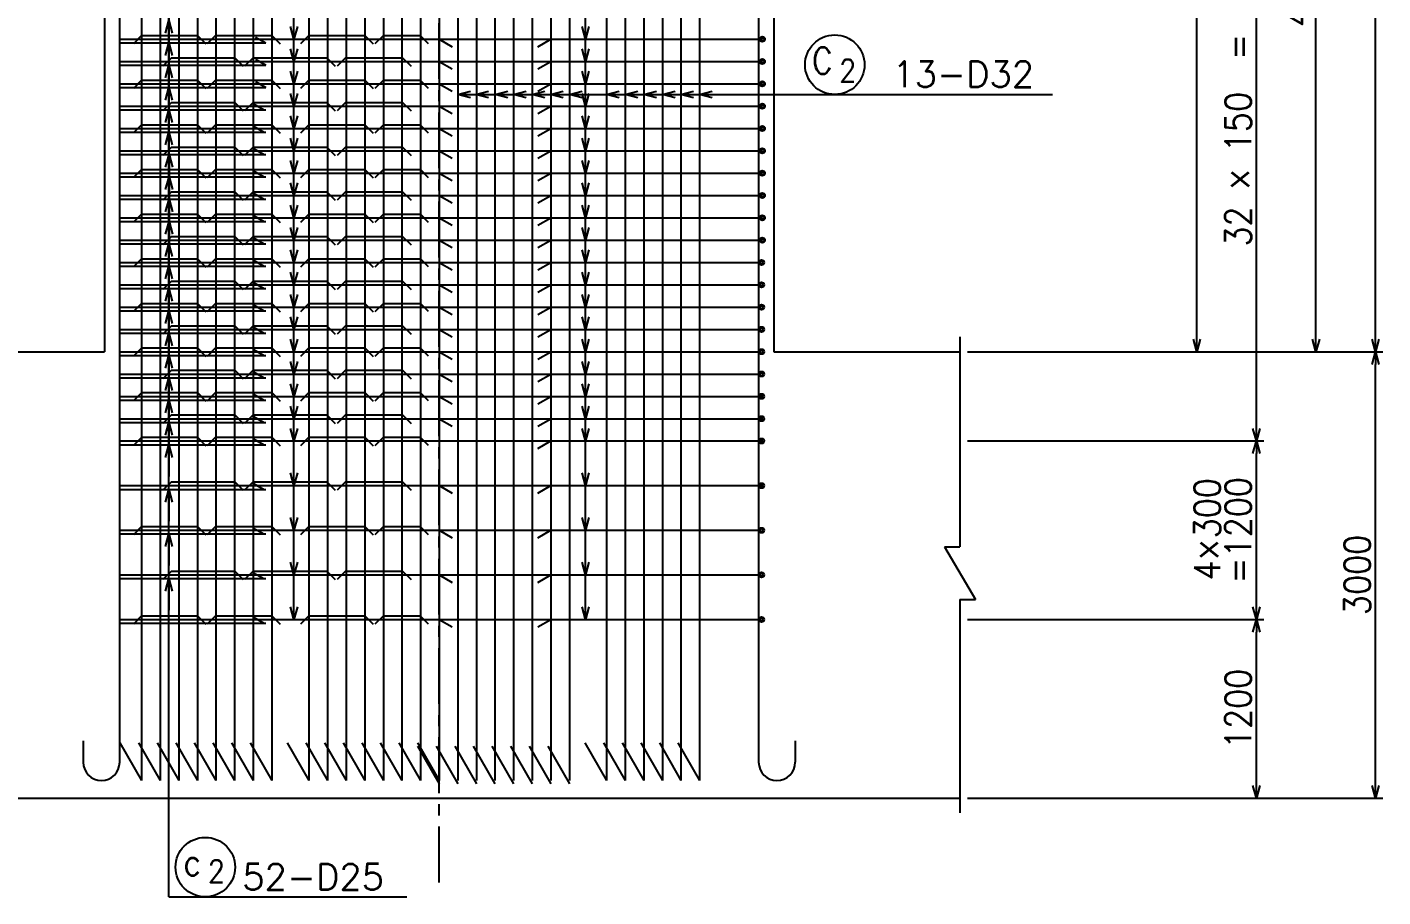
# Model space of a CAD drawing. Extents: x -12844 to 29206, y 115643 to 145343.
# Drawn here: x -5883 to 3228, y 126526 to 132371 of the extents above; entities that cross this region are included whole.
import ezdxf
from ezdxf.enums import TextEntityAlignment as Align

# ---------------------------------------------------------------- set-up
doc = ezdxf.new("R2010")
doc.units = 0
doc.header["$LTSCALE"] = 300
doc.header["$MEASUREMENT"] = 0
doc.linetypes.add('CENTER', pattern=[2, 1.25, -0.25, 0.25, -0.25])
doc.layers.get('0').update_dxf_attribs({"linetype": 'CONTINUOUS'})
doc.layers.get('DEFPOINTS').update_dxf_attribs({"linetype": 'CONTINUOUS'})
for name, color, linetype in [('丸ポチ', 2, 'CONTINUOUS'), ('寸法', 1, 'CONTINUOUS'), ('引き出し横', 1, 'CONTINUOUS'), ('引き出し縦', 1, 'CONTINUOUS'), ('柱主筋', 2, 'CONTINUOUS'), ('構造', 3, 'CONTINUOUS'), ('肋筋-0', 3, 'CONTINUOUS'), ('肋筋-1', 3, 'CONTINUOUS'), ('肋筋-2', 3, 'CONTINUOUS'), ('肋筋-3', 3, 'CONTINUOUS')]:
    doc.layers.add(name, color=color, linetype=linetype)
doc.styles.add('romans', font='ROMANS.shx', dxfattribs={"width": 0.9, "bigfont": 'EXTFONT.shx'})
doc.styles.add('ｽﾀｲﾙ1', font='ROMANS.shx', dxfattribs={"bigfont": 'EXTFONT.shx'})
doc.dimstyles.new('ST-50', dxfattribs={"dimscale": 50, "dimtxt": 3.5, "dimasz": 1.7, "dimexe": 1, "dimexo": 1, "dimgap": 1, "dimtad": 0, "dimdec": 0, "dimzin": 0, "dimdsep": 46, "dimtxsty": 'romans', "dimblk": 'OPEN30', "dimcen": 1, "dimdle": 3, "dimclrd": 1, "dimclre": 1, "dimclrt": 3, "dimaunit": 1, "dimadec": 0, "dimazin": 0, "dimtfac": 1, "dimtdec": 0, "dimtix": 1, "dimtmove": 2, "dimatfit": 3, "dimldrblk": 'OPEN30', "dimfxl": 0, "dimtvp": 0.7, "dimtolj": 1, "dimtzin": 0, "dimarcsym": 0})
doc.dimstyles.new('矢', dxfattribs={"dimscale": 50, "dimtxt": 3.5, "dimasz": 1.7, "dimexe": 1, "dimexo": 0.7, "dimgap": 0.09, "dimtad": 0, "dimdec": 0, "dimzin": 0, "dimdsep": 46, "dimtxsty": 'romans', "dimblk": 'OPEN30', "dimcen": 1, "dimdle": 1, "dimclrd": 1, "dimclre": 1, "dimclrt": 3, "dimaunit": 1, "dimadec": 0, "dimazin": 0, "dimtfac": 1, "dimtdec": 0, "dimtix": 1, "dimtmove": 2, "dimatfit": 3, "dimldrblk": 'OPEN30', "dimfxl": 0, "dimtvp": 0.7, "dimtolj": 1, "dimtzin": 0, "dimarcsym": 0})

# ---------------------------------------------------------------- blocks, each defined once
blk = doc.blocks.new('_Open30')
at = {"color": 0, "lineweight": -2}
for p, q in [((-1, 0.27), (0, 0)), ((0, 0), (-1, -0.27)), ((0, 0), (-1, 0))]:
    blk.add_line(p, q, dxfattribs=at)
blk = doc.blocks.new('*D6')
at = {"layer": 'DEFPOINTS', "color": 0, "linetype": 'Continuous'}
for p in [(-8910.8, 135089.5), (-5363.9, 135089.5), (-6613.9, 130189.5)]:
    blk.add_point(p, dxfattribs=at)
at = {"layer": '寸法', "color": 1, "linetype": 'Continuous', "lineweight": -2}
for p, q in [((-5413.9, 135089.5), (-8960.8, 135089.5)), ((-8910.8, 130274.5), (-8910.8, 135004.5)), ((-6663.9, 130189.5), (-8960.8, 130189.5))]:
    blk.add_line(p, q, dxfattribs=at)
at = {"layer": '寸法', "color": 1, "linetype": 'Continuous', "lineweight": -2, "xscale": 85, "yscale": 85, "zscale": 85}
for p, rotation in [((-8910.8, 135089.5), 90), ((-8910.8, 130189.5), 270)]:
    blk.add_blockref('_Open30', p, dxfattribs=dict(at, rotation=rotation))
at = {"layer": '寸法', "color": 3, "linetype": 'Continuous', "insert": (-9033.3, 132639.5), "char_height": 175, "attachment_point": 5, "rotation": 90, "style": 'romans'}
blk.add_mtext('\\A1;4900', dxfattribs=at)
blk = doc.blocks.new('*D34')
at = {"layer": 'DEFPOINTS', "color": 0, "linetype": 'Continuous'}
for p in [(1486.2, 137589.5), (3178.1, 137589.5), (386.1, 130189.6)]:
    blk.add_point(p, dxfattribs=at)
at = {"layer": '寸法', "color": 1, "linetype": 'Continuous', "lineweight": -2}
for p, q in [((1536.2, 137589.5), (3228.1, 137589.5)), ((3178.1, 130274.6), (3178.1, 137504.5)), ((436.1, 130189.6), (3228.1, 130189.6))]:
    blk.add_line(p, q, dxfattribs=at)
at = {"layer": '寸法', "color": 1, "linetype": 'Continuous', "lineweight": -2, "xscale": 85, "yscale": 85, "zscale": 85}
for p, rotation in [((3178.1, 137589.5), 90), ((3178.1, 130189.6), 270)]:
    blk.add_blockref('_Open30', p, dxfattribs=dict(at, rotation=rotation))
at = {"layer": '寸法', "color": 3, "linetype": 'Continuous', "insert": (3055.6, 133889.6), "char_height": 175, "attachment_point": 5, "rotation": 90, "style": 'romans'}
blk.add_mtext('\\A1;7400', dxfattribs=at)
blk = doc.blocks.new('*D35')
at = {"layer": 'DEFPOINTS', "color": 0, "linetype": 'Continuous'}
for p in [(-863.9, 135089.5), (2778.1, 135089.5), (386.1, 130189.5)]:
    blk.add_point(p, dxfattribs=at)
at = {"layer": '寸法', "color": 1, "linetype": 'Continuous', "lineweight": -2}
for p, q in [((-813.9, 135089.5), (2828.1, 135089.5)), ((2778.1, 130274.5), (2778.1, 135004.5)), ((436.1, 130189.5), (2828.1, 130189.5))]:
    blk.add_line(p, q, dxfattribs=at)
at = {"layer": '寸法', "color": 1, "linetype": 'Continuous', "lineweight": -2, "xscale": 85, "yscale": 85, "zscale": 85}
for p, rotation in [((2778.1, 135089.5), 90), ((2778.1, 130189.5), 270)]:
    blk.add_blockref('_Open30', p, dxfattribs=dict(at, rotation=rotation))
at = {"layer": '寸法', "color": 3, "linetype": 'Continuous', "insert": (2655.6, 132639.5), "char_height": 175, "attachment_point": 5, "rotation": 90, "style": 'romans'}
blk.add_mtext('\\A1;4900', dxfattribs=at)
blk = doc.blocks.new('*D36')
at = {"layer": 'DEFPOINTS', "color": 0, "linetype": 'Continuous'}
for p in [(-863.9, 134389.5), (2378.1, 134389.5), (386.1, 129589.5)]:
    blk.add_point(p, dxfattribs=at)
at = {"layer": '寸法', "color": 1, "linetype": 'Continuous', "lineweight": -2}
for p, q in [((-813.9, 134389.5), (2428.1, 134389.5)), ((2378.1, 129674.5), (2378.1, 134304.5)), ((436.1, 129589.5), (2428.1, 129589.5))]:
    blk.add_line(p, q, dxfattribs=at)
at = {"layer": '寸法', "color": 1, "linetype": 'Continuous', "lineweight": -2, "xscale": 85, "yscale": 85, "zscale": 85}
for p, rotation in [((2378.1, 134389.5), 90), ((2378.1, 129589.5), 270)]:
    blk.add_blockref('_Open30', p, dxfattribs=dict(at, rotation=rotation))
at = {"layer": '寸法', "color": 3, "linetype": 'Continuous', "insert": (2255.6, 131989.5), "char_height": 175, "attachment_point": 5, "rotation": 90, "style": 'romans'}
blk.add_mtext('\\A1;32 × 150  =  4800', dxfattribs=at)
blk = doc.blocks.new('*D37')
at = {"layer": 'DEFPOINTS', "color": 0, "linetype": 'Continuous'}
for p in [(386.1, 130189.6), (3178.1, 130189.6), (386.1, 127189.5)]:
    blk.add_point(p, dxfattribs=at)
at = {"layer": '寸法', "color": 1, "linetype": 'Continuous', "lineweight": -2}
for p, q in [((436.1, 130189.6), (3228.1, 130189.6)), ((3178.1, 127274.5), (3178.1, 130104.6)), ((436.1, 127189.5), (3228.1, 127189.5))]:
    blk.add_line(p, q, dxfattribs=at)
at = {"layer": '寸法', "color": 1, "linetype": 'Continuous', "lineweight": -2, "xscale": 85, "yscale": 85, "zscale": 85}
for p, rotation in [((3178.1, 130189.6), 90), ((3178.1, 127189.5), 270)]:
    blk.add_blockref('_Open30', p, dxfattribs=dict(at, rotation=rotation))
at = {"layer": '寸法', "color": 3, "linetype": 'Continuous', "insert": (3055.6, 128689.6), "char_height": 175, "attachment_point": 5, "rotation": 90, "style": 'romans'}
blk.add_mtext('\\A1;3000', dxfattribs=at)
blk = doc.blocks.new('*D38')
at = {"layer": 'DEFPOINTS', "color": 0, "linetype": 'Continuous'}
for p in [(386.1, 129589.5), (2378.1, 129589.5), (386.1, 128389.5)]:
    blk.add_point(p, dxfattribs=at)
at = {"layer": '寸法', "color": 1, "linetype": 'Continuous', "lineweight": -2}
for p, q in [((436.1, 129589.5), (2428.1, 129589.5)), ((2378.1, 128474.5), (2378.1, 129504.5)), ((436.1, 128389.5), (2428.1, 128389.5))]:
    blk.add_line(p, q, dxfattribs=at)
at = {"layer": '寸法', "color": 1, "linetype": 'Continuous', "lineweight": -2, "xscale": 85, "yscale": 85, "zscale": 85}
for p, rotation in [((2378.1, 129589.5), 90), ((2378.1, 128389.5), 270)]:
    blk.add_blockref('_Open30', p, dxfattribs=dict(at, rotation=rotation))
at = {"layer": '寸法', "color": 3, "linetype": 'Continuous', "insert": (2255.6, 128989.5), "char_height": 175, "attachment_point": 5, "rotation": 90, "style": 'romans'}
blk.add_mtext('\\A1;=1200', dxfattribs=at)
blk = doc.blocks.new('*D39')
at = {"layer": 'DEFPOINTS', "color": 0, "linetype": 'Continuous'}
for p in [(386.1, 128389.5), (2378.1, 128389.5), (386.1, 127189.5)]:
    blk.add_point(p, dxfattribs=at)
at = {"layer": '寸法', "color": 1, "linetype": 'Continuous', "lineweight": -2}
for p, q in [((436.1, 128389.5), (2428.1, 128389.5)), ((2378.1, 127274.5), (2378.1, 128304.5)), ((436.1, 127189.5), (2428.1, 127189.5))]:
    blk.add_line(p, q, dxfattribs=at)
at = {"layer": '寸法', "color": 1, "linetype": 'Continuous', "lineweight": -2, "xscale": 85, "yscale": 85, "zscale": 85}
for p, rotation in [((2378.1, 128389.5), 90), ((2378.1, 127189.5), 270)]:
    blk.add_blockref('_Open30', p, dxfattribs=dict(at, rotation=rotation))
at = {"layer": '寸法', "color": 3, "linetype": 'Continuous', "insert": (2255.6, 127789.5), "char_height": 175, "attachment_point": 5, "rotation": 90, "style": 'romans'}
blk.add_mtext('\\A1;1200', dxfattribs=at)
blk = doc.blocks.new('*D84')
at = {"layer": 'DEFPOINTS', "color": 0, "linetype": 'Continuous'}
for p in [(1486.2, 136389.5), (1978.1, 136389.5), (436.1, 130189.5)]:
    blk.add_point(p, dxfattribs=at)
at = {"layer": '寸法', "color": 1, "linetype": 'Continuous', "lineweight": -2}
for p, q in [((1536.2, 136389.5), (2028.1, 136389.5)), ((1978.1, 130274.5), (1978.1, 136304.5)), ((486.1, 130189.5), (2028.1, 130189.5))]:
    blk.add_line(p, q, dxfattribs=at)
at = {"layer": '寸法', "color": 1, "linetype": 'Continuous', "lineweight": -2, "xscale": 85, "yscale": 85, "zscale": 85}
for p, rotation in [((1978.1, 136389.5), 90), ((1978.1, 130189.5), 270)]:
    blk.add_blockref('_Open30', p, dxfattribs=dict(at, rotation=rotation))
at = {"layer": '寸法', "color": 3, "linetype": 'Continuous', "insert": (1855.6, 133289.5), "char_height": 175, "attachment_point": 5, "rotation": 90, "style": 'romans'}
blk.add_mtext('\\A1;6200', dxfattribs=at)

msp = doc.modelspace()

# ---------------------------------------------------------------- linework, layer by layer
at = {"layer": '丸ポチ', "color": 2, "linetype": 'Continuous'}
for centre, radius in [((-942.6, 132289.5), 17.5), ((-942.6, 132289.5), 8.75), ((-942.6, 132139.5), 17.5), ((-942.6, 132139.5), 8.75), ((-942.6, 131989.5), 17.5), ((-942.6, 131989.5), 8.75), ((-942.6, 131839.5), 17.5), ((-942.6, 131839.5), 8.75), ((-942.6, 131689.5), 17.5), ((-942.6, 131689.5), 8.75), ((-942.6, 131539.5), 17.5), ((-942.6, 131539.5), 8.75), ((-942.6, 131389.5), 17.5), ((-942.6, 131389.5), 8.75), ((-942.6, 131239.5), 17.5), ((-942.6, 131239.5), 8.75), ((-942.6, 131089.5), 17.5), ((-942.6, 131089.5), 8.75), ((-942.6, 130939.5), 17.5), ((-942.6, 130939.5), 8.75), ((-947.6, 130789.5), 17.5), ((-947.6, 130789.5), 8.75), ((-947.6, 130639.5), 17.5), ((-947.6, 130639.5), 8.75), ((-947.6, 130489.5), 17.5), ((-947.6, 130489.5), 8.75), ((-947.6, 130339.5), 17.5), ((-947.6, 130339.5), 8.75), ((-947.6, 130189.5), 17.5), ((-947.6, 130189.5), 8.75), ((-947.6, 130039.5), 17.5), ((-947.6, 130039.5), 8.75), ((-947.6, 129889.5), 17.5), ((-947.6, 129889.5), 8.75), ((-947.6, 129739.5), 17.5), ((-947.6, 129739.5), 8.75), ((-947.6, 129589.5), 17.5), ((-947.6, 129589.5), 8.75), ((-947.6, 129289.5), 17.5), ((-947.6, 129289.5), 8.75), ((-947.6, 128989.5), 17.5), ((-947.6, 128989.5), 8.75), ((-947.6, 128689.5), 17.5), ((-947.6, 128689.5), 8.75), ((-947.6, 128389.5), 17.5), ((-947.6, 128389.5), 8.75)]:
    msp.add_circle(centre, radius, dxfattribs=at)
at = {"layer": '引き出し横', "linetype": 'Continuous', "flags": 128}
msp.add_lwpolyline([(-2988.9, 131918.3), (1008.7, 131918.3)], dxfattribs=at)
at = {"layer": '引き出し横', "color": 1, "linetype": 'Continuous'}
msp.add_circle((-455.4, 132118.3), 200, dxfattribs=at)
at = {"layer": '引き出し縦', "linetype": 'Continuous', "flags": 128}
for points in [[(-4090, 128389.5), (-4090, 138106.2)], [(-2131, 128389.5), (-2131, 138106.2)], [(-4931.2, 126525.7), (-4931.2, 136614.5)], [(-4931.2, 126525.7), (-3331.2, 126525.7)]]:
    msp.add_lwpolyline(points, dxfattribs=at)
at = {"layer": '引き出し縦', "linetype": 'Continuous'}
msp.add_circle((-4685.7, 126725.7), 200, dxfattribs=at)
at = {"layer": '柱主筋', "linetype": 'Continuous'}
for p, q in [((-5262.9, 137289.5), (-5262.9, 127430.5)), ((-5113.9, 137289.5), (-5113.9, 127308)), ((-4988.9, 137289.5), (-4988.9, 127308)), ((-4863.9, 137289.5), (-4863.9, 127308)), ((-4738.9, 137289.5), (-4738.9, 127308)), ((-4613.9, 137289.5), (-4613.9, 127308)), ((-4488.9, 137289.5), (-4488.9, 127308)), ((-4363.9, 137289.5), (-4363.9, 127308)), ((-4238.9, 137289.5), (-4238.9, 127308)), ((-3988.9, 137289.5), (-3988.9, 127308)), ((-3863.9, 137289.5), (-3863.9, 127308)), ((-3738.9, 137289.5), (-3738.9, 127308)), ((-3613.9, 137289.5), (-3613.9, 127308)), ((-3488.9, 137289.5), (-3488.9, 127308)), ((-3363.9, 137289.5), (-3363.9, 127308)), ((-3238.9, 137289.5), (-3238.9, 127308)), ((-3113.9, 137289.5), (-3113.9, 127308)), ((-966.9, 137289.5), (-966.9, 127430.5)), ((-2988.9, 136389.5), (-2988.9, 127308)), ((-2863.9, 136389.5), (-2863.9, 127308)), ((-2738.9, 136389.5), (-2738.9, 127308)), ((-2613.9, 136389.5), (-2613.9, 127308)), ((-2488.9, 136389.5), (-2488.9, 127308)), ((-2363.9, 136389.5), (-2363.9, 127308)), ((-2238.9, 136389.5), (-2238.9, 127308)), ((-1988.9, 136389.5), (-1988.9, 127308)), ((-1863.9, 136389.5), (-1863.9, 127308)), ((-1738.9, 136389.5), (-1738.9, 127308)), ((-1613.9, 136389.5), (-1613.9, 127308)), ((-1488.9, 136389.5), (-1488.9, 127308)), ((-1363.9, 136389.5), (-1363.9, 127308)), ((-5505.9, 127575.5), (-5505.9, 127430.5)), ((-5259.4, 127560), (-5113.9, 127308)), ((-5134.4, 127560), (-4988.9, 127308)), ((-5009.4, 127560), (-4863.9, 127308)), ((-4884.4, 127560), (-4738.9, 127308)), ((-4759.4, 127560), (-4613.9, 127308)), ((-4634.4, 127560), (-4488.9, 127308)), ((-4509.4, 127560), (-4363.9, 127308)), ((-4384.4, 127560), (-4238.9, 127308)), ((-4134.4, 127560), (-3988.9, 127308)), ((-4009.4, 127560), (-3863.9, 127308)), ((-3884.4, 127560), (-3738.9, 127308)), ((-3759.4, 127560), (-3613.9, 127308)), ((-3634.4, 127560), (-3488.9, 127308)), ((-3509.4, 127560), (-3363.9, 127308)), ((-3384.4, 127560), (-3238.9, 127308)), ((-3259.4, 127560), (-3113.9, 127308)), ((-2134.4, 127560), (-1988.9, 127308)), ((-2009.4, 127560), (-1863.9, 127308)), ((-1884.4, 127560), (-1738.9, 127308)), ((-1759.4, 127560), (-1613.9, 127308)), ((-1634.4, 127560), (-1488.9, 127308)), ((-1509.4, 127560), (-1363.9, 127308)), ((-721.9, 127575.5), (-721.9, 127430.5)), ((-3259.4, 127538.5), (-3113.9, 127286.5)), ((-3134.4, 127538.5), (-2988.9, 127286.5)), ((-3009.4, 127538.5), (-2863.9, 127286.5)), ((-2884.4, 127538.5), (-2738.9, 127286.5)), ((-2759.4, 127538.5), (-2613.9, 127286.5)), ((-2634.4, 127538.5), (-2488.9, 127286.5)), ((-2509.4, 127538.5), (-2363.9, 127286.5)), ((-2384.4, 127538.5), (-2238.9, 127286.5))]:
    msp.add_line(p, q, dxfattribs=at)
for centre in [(-5383.4, 127430.5), (-844.4, 127430.5)]:
    msp.add_arc(centre, 122.5, 180, 0, dxfattribs=at)
at = {"layer": '構造', "color": 1, "linetype": 'CENTER'}
msp.add_line((-3113.9, 126623), (-3113.9, 140050.7), dxfattribs=at)
at = {"layer": '構造', "linetype": 'Continuous'}
for p, q in [((-5363.9, 135089.5), (-5363.9, 130189.5)), ((-863.9, 135089.5), (-863.9, 130189.5)), ((-6613.9, 130189.5), (-5363.9, 130189.5)), ((-863.9, 130189.5), (386.1, 130189.5)), ((-6613.9, 127189.5), (386.1, 127189.5))]:
    msp.add_line(p, q, dxfattribs=at)
at = {"layer": '構造', "color": 1, "linetype": 'Continuous'}
for p, q in [((386.1, 130289.5), (386.1, 128877.2)), ((281.3, 128877.2), (490.8, 128524.5)), ((281.3, 128877.2), (386.1, 128877.2)), ((386.1, 128524.5), (386.1, 127089.5)), ((386.1, 128524.5), (490.8, 128524.5))]:
    msp.add_line(p, q, dxfattribs=at)
at = {"layer": '肋筋-0', "linetype": 'Continuous'}
for p, q in [((-4347.9, 132304.5), (-4278.6, 132264.5)), ((-5260.9, 132289.5), (-966.9, 132289.5)), ((-5260.9, 132264.5), (-4278.6, 132264.5)), ((-5260.9, 132139.5), (-966.9, 132139.5)), ((-5260.9, 132114.5), (-4278.6, 132114.5)), ((-4347.9, 132154.5), (-4278.6, 132114.5)), ((-5260.9, 131989.5), (-966.9, 131989.5)), ((-5260.9, 131964.5), (-4278.6, 131964.5)), ((-4347.9, 132004.5), (-4278.6, 131964.5)), ((-5260.9, 131839.5), (-966.9, 131839.5)), ((-4361.9, 131854.5), (-4292.6, 131814.5)), ((-5260.9, 131814.5), (-4278.6, 131814.5)), ((-5260.9, 131689.5), (-966.9, 131689.5)), ((-5260.9, 131664.5), (-4278.6, 131664.5)), ((-4361.9, 131704.5), (-4292.6, 131664.5)), ((-5260.9, 131539.5), (-966.9, 131539.5)), ((-5260.9, 131514.5), (-4278.6, 131514.5)), ((-4361.9, 131554.5), (-4292.6, 131514.5)), ((-5260.9, 131389.5), (-966.9, 131389.5)), ((-4361.9, 131404.5), (-4292.6, 131364.5)), ((-5260.9, 131364.5), (-4278.6, 131364.5)), ((-5260.9, 131239.5), (-966.9, 131239.5)), ((-5260.9, 131214.5), (-4278.6, 131214.5)), ((-4361.9, 131254.5), (-4292.6, 131214.5)), ((-5260.9, 131089.5), (-966.9, 131089.5)), ((-5260.9, 131064.5), (-4278.6, 131064.5)), ((-4361.9, 131104.5), (-4292.6, 131064.5)), ((-5260.9, 130939.5), (-966.9, 130939.5)), ((-4361.9, 130954.5), (-4292.6, 130914.5)), ((-5260.9, 130914.5), (-4278.6, 130914.5)), ((-5260.9, 130789.5), (-966.9, 130789.5)), ((-5260.9, 130764.5), (-4278.6, 130764.5)), ((-4361.9, 130804.5), (-4292.6, 130764.5)), ((-4361.9, 130654.5), (-4292.6, 130614.5)), ((-5260.9, 130639.5), (-966.9, 130639.5)), ((-5260.9, 130614.5), (-4278.6, 130614.5)), ((-5260.9, 130489.5), (-966.9, 130489.5)), ((-4361.9, 130504.5), (-4292.6, 130464.5)), ((-5260.9, 130464.5), (-4278.6, 130464.5)), ((-5260.9, 130339.5), (-966.9, 130339.5)), ((-5260.9, 130314.5), (-4278.6, 130314.5)), ((-4361.9, 130354.5), (-4292.6, 130314.5)), ((-4361.9, 130204.5), (-4292.6, 130164.5)), ((-5260.9, 130189.5), (-966.9, 130189.5)), ((-5260.9, 130164.5), (-4278.6, 130164.5)), ((-5260.9, 130039.5), (-966.9, 130039.5)), ((-4361.9, 130054.5), (-4292.6, 130014.5)), ((-5260.9, 130014.5), (-4278.6, 130014.5)), ((-5260.9, 129889.5), (-966.9, 129889.5)), ((-5260.9, 129864.5), (-4278.6, 129864.5)), ((-4361.9, 129904.5), (-4292.6, 129864.5)), ((-4361.9, 129754.5), (-4292.6, 129714.5)), ((-5260.9, 129739.5), (-966.9, 129739.5)), ((-5260.9, 129714.5), (-4278.6, 129714.5)), ((-5260.9, 129589.5), (-966.9, 129589.5)), ((-5260.9, 129564.5), (-4278.6, 129564.5)), ((-4361.9, 129604.5), (-4292.6, 129564.5)), ((-5260.9, 129289.5), (-966.9, 129289.5)), ((-4361.9, 129304.5), (-4292.6, 129264.5)), ((-5260.9, 129264.5), (-4278.6, 129264.5)), ((-5260.9, 128989.5), (-966.9, 128989.5)), ((-5260.9, 128964.5), (-4278.6, 128964.5)), ((-4361.9, 129004.5), (-4292.6, 128964.5)), ((-5260.9, 128689.5), (-966.9, 128689.5)), ((-5260.9, 128664.5), (-4278.6, 128664.5)), ((-4361.9, 128704.5), (-4292.6, 128664.5)), ((-5260.9, 128389.5), (-966.9, 128389.5)), ((-4361.9, 128404.5), (-4292.6, 128364.5)), ((-5260.9, 128364.5), (-4278.6, 128364.5))]:
    msp.add_line(p, q, dxfattribs=at)
at = {"layer": '肋筋-1', "linetype": 'Continuous'}
for p, q in [((-5111.7, 132316.1), (-5168.3, 132259.5)), ((-5113.2, 132314.5), (-4738.9, 132314.5)), ((-4738.9, 132314.5), (-4682.4, 132258)), ((-4616, 132314.5), (-4672.6, 132258)), ((-4616, 132314.5), (-4238.9, 132314.5)), ((-4238.9, 132314.5), (-4182.4, 132258)), ((-3988.9, 132314.5), (-4045.5, 132258)), ((-3988.9, 132314.5), (-3613.9, 132314.5)), ((-3613.9, 132314.5), (-3557.4, 132258)), ((-3488.9, 132314.5), (-3545.5, 132258)), ((-3488.9, 132314.5), (-3241.6, 132314.5)), ((-3244.7, 132317.6), (-3188.2, 132261.1)), ((-5111.7, 132016.1), (-5168.3, 131959.5)), ((-5113.2, 132014.5), (-4738.9, 132014.5)), ((-4738.9, 132014.5), (-4682.4, 131958)), ((-4616, 132014.5), (-4672.6, 131958)), ((-4616, 132014.5), (-4238.9, 132014.5)), ((-4238.9, 132014.5), (-4182.4, 131958)), ((-3988.9, 132014.5), (-4045.5, 131958)), ((-3988.9, 132014.5), (-3613.9, 132014.5)), ((-3613.9, 132014.5), (-3557.4, 131958)), ((-3488.9, 132014.5), (-3545.5, 131958)), ((-3488.9, 132014.5), (-3241.6, 132014.5)), ((-3244.7, 132017.6), (-3188.2, 131961.1)), ((-5111.7, 131716.1), (-5168.3, 131659.5)), ((-5113.2, 131714.5), (-4738.9, 131714.5)), ((-4738.9, 131714.5), (-4682.4, 131658)), ((-4616, 131714.5), (-4672.6, 131658)), ((-4616, 131714.5), (-4238.9, 131714.5)), ((-4238.9, 131714.5), (-4182.4, 131658)), ((-3988.9, 131714.5), (-4045.5, 131658)), ((-3988.9, 131714.5), (-3613.9, 131714.5)), ((-3613.9, 131714.5), (-3557.4, 131658)), ((-3488.9, 131714.5), (-3545.5, 131658)), ((-3488.9, 131714.5), (-3241.6, 131714.5)), ((-3244.7, 131717.6), (-3188.2, 131661.1)), ((-5111.7, 131416.1), (-5168.3, 131359.5)), ((-5113.2, 131414.5), (-4738.9, 131414.5)), ((-4738.9, 131414.5), (-4682.4, 131358)), ((-4616, 131414.5), (-4672.6, 131358)), ((-4616, 131414.5), (-4238.9, 131414.5)), ((-4238.9, 131414.5), (-4182.4, 131358)), ((-3988.9, 131414.5), (-4045.5, 131358)), ((-3988.9, 131414.5), (-3613.9, 131414.5)), ((-3613.9, 131414.5), (-3557.4, 131358)), ((-3488.9, 131414.5), (-3545.5, 131358)), ((-3488.9, 131414.5), (-3241.6, 131414.5)), ((-3244.7, 131417.6), (-3188.2, 131361.1)), ((-5111.7, 131116.1), (-5168.3, 131059.5)), ((-5113.2, 131114.5), (-4738.9, 131114.5)), ((-4738.9, 131114.5), (-4682.4, 131058)), ((-4616, 131114.5), (-4672.6, 131058)), ((-4616, 131114.5), (-4238.9, 131114.5)), ((-4238.9, 131114.5), (-4182.4, 131058)), ((-3988.9, 131114.5), (-4045.5, 131058)), ((-3988.9, 131114.5), (-3613.9, 131114.5)), ((-3613.9, 131114.5), (-3557.4, 131058)), ((-3488.9, 131114.5), (-3545.5, 131058)), ((-3488.9, 131114.5), (-3241.6, 131114.5)), ((-3244.7, 131117.6), (-3188.2, 131061.1)), ((-5111.7, 130816.1), (-5168.3, 130759.5)), ((-5113.2, 130814.5), (-4738.9, 130814.5)), ((-4738.9, 130814.5), (-4682.4, 130758)), ((-4616, 130814.5), (-4672.6, 130758)), ((-4616, 130814.5), (-4238.9, 130814.5)), ((-4238.9, 130814.5), (-4182.4, 130758)), ((-3988.9, 130814.5), (-4045.5, 130758)), ((-3988.9, 130814.5), (-3613.9, 130814.5)), ((-3613.9, 130814.5), (-3557.4, 130758)), ((-3488.9, 130814.5), (-3545.5, 130758)), ((-3488.9, 130814.5), (-3241.6, 130814.5)), ((-3244.7, 130817.6), (-3188.2, 130761.1)), ((-5111.7, 130516.1), (-5168.3, 130459.5)), ((-5113.2, 130514.5), (-4738.9, 130514.5)), ((-4738.9, 130514.5), (-4682.4, 130458)), ((-4616, 130514.5), (-4672.6, 130458)), ((-4616, 130514.5), (-4238.9, 130514.5)), ((-4238.9, 130514.5), (-4182.4, 130458)), ((-3988.9, 130514.5), (-4045.5, 130458)), ((-3988.9, 130514.5), (-3613.9, 130514.5)), ((-3613.9, 130514.5), (-3557.4, 130458)), ((-3488.9, 130514.5), (-3545.5, 130458)), ((-3488.9, 130514.5), (-3241.6, 130514.5)), ((-3244.7, 130517.6), (-3188.2, 130461.1)), ((-5111.7, 130216.1), (-5168.3, 130159.5)), ((-5113.2, 130214.5), (-4738.9, 130214.5)), ((-4738.9, 130214.5), (-4682.4, 130158)), ((-4616, 130214.5), (-4672.6, 130158)), ((-4616, 130214.5), (-4238.9, 130214.5)), ((-4238.9, 130214.5), (-4182.4, 130158)), ((-3988.9, 130214.5), (-4045.5, 130158)), ((-3988.9, 130214.5), (-3613.9, 130214.5)), ((-3613.9, 130214.5), (-3557.4, 130158)), ((-3488.9, 130214.5), (-3545.5, 130158)), ((-3488.9, 130214.5), (-3241.6, 130214.5)), ((-3244.7, 130217.6), (-3188.2, 130161.1)), ((-5111.7, 129916.1), (-5168.3, 129859.5)), ((-5113.2, 129914.5), (-4738.9, 129914.5)), ((-4738.9, 129914.5), (-4682.4, 129858)), ((-4616, 129914.5), (-4672.6, 129858)), ((-4616, 129914.5), (-4238.9, 129914.5)), ((-4238.9, 129914.5), (-4182.4, 129858)), ((-3988.9, 129914.5), (-4045.5, 129858)), ((-3988.9, 129914.5), (-3613.9, 129914.5)), ((-3613.9, 129914.5), (-3557.4, 129858)), ((-3488.9, 129914.5), (-3545.5, 129858)), ((-3488.9, 129914.5), (-3241.6, 129914.5)), ((-3244.7, 129917.6), (-3188.2, 129861.1)), ((-5111.7, 129616.1), (-5168.3, 129559.5)), ((-5113.2, 129614.5), (-4738.9, 129614.5)), ((-4738.9, 129614.5), (-4682.4, 129558)), ((-4616, 129614.5), (-4672.6, 129558)), ((-4616, 129614.5), (-4238.9, 129614.5)), ((-4238.9, 129614.5), (-4182.4, 129558)), ((-3988.9, 129614.5), (-4045.5, 129558)), ((-3988.9, 129614.5), (-3613.9, 129614.5)), ((-3613.9, 129614.5), (-3557.4, 129558)), ((-3488.9, 129614.5), (-3545.5, 129558)), ((-3488.9, 129614.5), (-3241.6, 129614.5)), ((-3244.7, 129617.6), (-3188.2, 129561.1)), ((-5111.7, 129016.1), (-5168.3, 128959.5)), ((-5113.2, 129014.5), (-4738.9, 129014.5)), ((-4738.9, 129014.5), (-4682.4, 128958)), ((-4616, 129014.5), (-4672.6, 128958)), ((-4616, 129014.5), (-4238.9, 129014.5)), ((-4238.9, 129014.5), (-4182.4, 128958)), ((-3988.9, 129014.5), (-4045.5, 128958)), ((-3988.9, 129014.5), (-3613.9, 129014.5)), ((-3613.9, 129014.5), (-3557.4, 128958)), ((-3488.9, 129014.5), (-3545.5, 128958)), ((-3488.9, 129014.5), (-3241.6, 129014.5)), ((-3244.7, 129017.6), (-3188.2, 128961.1)), ((-5111.7, 128416.1), (-5168.3, 128359.5)), ((-5113.2, 128414.5), (-4738.9, 128414.5)), ((-4738.9, 128414.5), (-4682.4, 128358)), ((-4616, 128414.5), (-4672.6, 128358)), ((-4616, 128414.5), (-4238.9, 128414.5)), ((-4238.9, 128414.5), (-4182.4, 128358)), ((-3988.9, 128414.5), (-4045.5, 128358)), ((-3988.9, 128414.5), (-3613.9, 128414.5)), ((-3613.9, 128414.5), (-3557.4, 128358)), ((-3488.9, 128414.5), (-3545.5, 128358)), ((-3488.9, 128414.5), (-3241.6, 128414.5)), ((-3244.7, 128417.6), (-3188.2, 128361.1))]:
    msp.add_line(p, q, dxfattribs=at)
at = {"layer": '肋筋-2', "linetype": 'Continuous'}
for p, q in [((-4913.9, 132164.5), (-4970.5, 132108)), ((-4913.9, 132164.5), (-4487.9, 132164.5)), ((-4487.9, 132164.5), (-4431.4, 132108)), ((-4364.7, 132164.5), (-4421.3, 132108)), ((-4364.7, 132164.5), (-3868.7, 132164.5)), ((-3868.7, 132164.5), (-3812.2, 132108)), ((-3742.9, 132164.5), (-3799.4, 132108)), ((-3742.9, 132164.5), (-3359.3, 132164.5)), ((-3359.3, 132164.5), (-3302.7, 132108)), ((-4913.9, 131864.5), (-4970.5, 131808)), ((-4913.9, 131864.5), (-4487.9, 131864.5)), ((-4487.9, 131864.5), (-4431.4, 131808)), ((-4364.7, 131864.5), (-4421.3, 131808)), ((-4364.7, 131864.5), (-3868.7, 131864.5)), ((-3868.7, 131864.5), (-3812.2, 131808)), ((-3742.9, 131864.5), (-3799.4, 131808)), ((-3742.9, 131864.5), (-3359.3, 131864.5)), ((-3359.3, 131864.5), (-3302.7, 131808)), ((-4913.9, 131564.5), (-4970.5, 131508)), ((-4913.9, 131564.5), (-4487.9, 131564.5)), ((-4487.9, 131564.5), (-4431.4, 131508)), ((-4364.7, 131564.5), (-4421.3, 131508)), ((-4364.7, 131564.5), (-3868.7, 131564.5)), ((-3868.7, 131564.5), (-3812.2, 131508)), ((-3742.9, 131564.5), (-3799.4, 131508)), ((-3742.9, 131564.5), (-3359.3, 131564.5)), ((-3359.3, 131564.5), (-3302.7, 131508)), ((-4913.9, 131264.5), (-4970.5, 131208)), ((-4913.9, 131264.5), (-4487.9, 131264.5)), ((-4487.9, 131264.5), (-4431.4, 131208)), ((-4364.7, 131264.5), (-4421.3, 131208)), ((-4364.7, 131264.5), (-3868.7, 131264.5)), ((-3868.7, 131264.5), (-3812.2, 131208)), ((-3742.9, 131264.5), (-3799.4, 131208)), ((-3742.9, 131264.5), (-3359.3, 131264.5)), ((-3359.3, 131264.5), (-3302.7, 131208)), ((-4913.9, 130964.5), (-4970.5, 130908)), ((-4913.9, 130964.5), (-4487.9, 130964.5)), ((-4487.9, 130964.5), (-4431.4, 130908)), ((-4364.7, 130964.5), (-4421.3, 130908)), ((-4364.7, 130964.5), (-3868.7, 130964.5)), ((-3868.7, 130964.5), (-3812.2, 130908)), ((-3742.9, 130964.5), (-3799.4, 130908)), ((-3742.9, 130964.5), (-3359.3, 130964.5)), ((-3359.3, 130964.5), (-3302.7, 130908)), ((-4913.9, 130664.5), (-4970.5, 130608)), ((-4913.9, 130664.5), (-4487.9, 130664.5)), ((-4487.9, 130664.5), (-4431.4, 130608)), ((-4364.7, 130664.5), (-4421.3, 130608)), ((-4364.7, 130664.5), (-3868.7, 130664.5)), ((-3868.7, 130664.5), (-3812.2, 130608)), ((-3742.9, 130664.5), (-3799.4, 130608)), ((-3742.9, 130664.5), (-3359.3, 130664.5)), ((-3359.3, 130664.5), (-3302.7, 130608)), ((-4913.9, 130364.5), (-4970.5, 130308)), ((-4913.9, 130364.5), (-4487.9, 130364.5)), ((-4487.9, 130364.5), (-4431.4, 130308)), ((-4364.7, 130364.5), (-4421.3, 130308)), ((-4364.7, 130364.5), (-3868.7, 130364.5)), ((-3868.7, 130364.5), (-3812.2, 130308)), ((-3742.9, 130364.5), (-3799.4, 130308)), ((-3742.9, 130364.5), (-3359.3, 130364.5)), ((-3359.3, 130364.5), (-3302.7, 130308)), ((-4913.9, 130064.5), (-4970.5, 130008)), ((-4913.9, 130064.5), (-4487.9, 130064.5)), ((-4487.9, 130064.5), (-4431.4, 130008)), ((-4364.7, 130064.5), (-4421.3, 130008)), ((-4364.7, 130064.5), (-3868.7, 130064.5)), ((-3868.7, 130064.5), (-3812.2, 130008)), ((-3742.9, 130064.5), (-3799.4, 130008)), ((-3742.9, 130064.5), (-3359.3, 130064.5)), ((-3359.3, 130064.5), (-3302.7, 130008)), ((-4913.9, 129764.5), (-4970.5, 129708)), ((-4913.9, 129764.5), (-4487.9, 129764.5)), ((-4487.9, 129764.5), (-4431.4, 129708)), ((-4364.7, 129764.5), (-4421.3, 129708)), ((-4364.7, 129764.5), (-3868.7, 129764.5)), ((-3868.7, 129764.5), (-3812.2, 129708)), ((-3742.9, 129764.5), (-3799.4, 129708)), ((-3742.9, 129764.5), (-3359.3, 129764.5)), ((-3359.3, 129764.5), (-3302.7, 129708)), ((-4913.9, 129314.5), (-4970.5, 129258)), ((-4913.9, 129314.5), (-4487.9, 129314.5)), ((-4487.9, 129314.5), (-4431.4, 129258)), ((-4364.7, 129314.5), (-4421.3, 129258)), ((-4364.7, 129314.5), (-3868.7, 129314.5)), ((-3868.7, 129314.5), (-3812.2, 129258)), ((-3742.9, 129314.5), (-3799.4, 129258)), ((-3742.9, 129314.5), (-3359.3, 129314.5)), ((-3359.3, 129314.5), (-3302.7, 129258)), ((-4913.9, 128714.5), (-4970.5, 128658)), ((-4913.9, 128714.5), (-4487.9, 128714.5)), ((-4487.9, 128714.5), (-4431.4, 128658)), ((-4364.7, 128714.5), (-4421.3, 128658)), ((-4364.7, 128714.5), (-3868.7, 128714.5)), ((-3868.7, 128714.5), (-3812.2, 128658)), ((-3742.9, 128714.5), (-3799.4, 128658)), ((-3742.9, 128714.5), (-3359.3, 128714.5)), ((-3359.3, 128714.5), (-3302.7, 128658))]:
    msp.add_line(p, q, dxfattribs=at)
at = {"layer": '肋筋-3', "linetype": 'Continuous'}
for p, q in [((-3113.9, 137289.5), (-3113.9, 127329.5)), ((-3113.2, 132289.5), (-3026.6, 132239.5)), ((-2449.9, 132239.5), (-2363.2, 132289.5)), ((-3113.2, 132139.5), (-3026.6, 132089.5)), ((-2449.9, 132089.5), (-2363.2, 132139.5)), ((-3113.2, 131989.5), (-3026.6, 131939.5)), ((-2449.9, 131939.5), (-2363.2, 131989.5)), ((-3113.2, 131839.5), (-3026.6, 131789.5)), ((-2449.9, 131789.5), (-2363.2, 131839.5)), ((-3113.2, 131689.5), (-3026.6, 131639.5)), ((-2449.9, 131639.5), (-2363.2, 131689.5)), ((-3113.2, 131539.5), (-3026.6, 131489.5)), ((-2449.9, 131489.5), (-2363.2, 131539.5)), ((-3113.2, 131389.5), (-3026.6, 131339.5)), ((-2449.9, 131339.5), (-2363.2, 131389.5)), ((-3113.2, 131239.5), (-3026.6, 131189.5)), ((-2449.9, 131189.5), (-2363.2, 131239.5)), ((-3113.2, 131089.5), (-3026.6, 131039.5)), ((-2449.9, 131039.5), (-2363.2, 131089.5)), ((-3113.2, 130939.5), (-3026.6, 130889.5)), ((-2449.9, 130889.5), (-2363.2, 130939.5)), ((-3113.2, 130789.5), (-3026.6, 130739.5)), ((-2449.9, 130739.5), (-2363.2, 130789.5)), ((-3113.2, 130639.5), (-3026.6, 130589.5)), ((-2449.9, 130589.5), (-2363.2, 130639.5)), ((-3113.2, 130489.5), (-3026.6, 130439.5)), ((-2449.9, 130439.5), (-2363.2, 130489.5)), ((-3113.2, 130339.5), (-3026.6, 130289.5)), ((-2449.9, 130289.5), (-2363.2, 130339.5)), ((-3113.2, 130189.5), (-3026.6, 130139.5)), ((-2449.9, 130139.5), (-2363.2, 130189.5)), ((-3113.2, 130039.5), (-3026.6, 129989.5)), ((-2449.9, 129989.5), (-2363.2, 130039.5)), ((-3113.2, 129889.5), (-3026.6, 129839.5)), ((-2449.9, 129839.5), (-2363.2, 129889.5)), ((-3113.2, 129739.5), (-3026.6, 129689.5)), ((-2449.9, 129689.5), (-2363.2, 129739.5)), ((-2449.9, 129539.5), (-2363.2, 129589.5)), ((-3113.2, 129289.5), (-3026.6, 129239.5)), ((-2449.9, 129239.5), (-2363.2, 129289.5)), ((-3113.2, 128989.5), (-3026.6, 128939.5)), ((-2449.9, 128939.5), (-2363.2, 128989.5)), ((-3113.2, 128689.5), (-3026.6, 128639.5)), ((-2449.9, 128639.5), (-2363.2, 128689.5)), ((-3113.2, 128389.5), (-3026.6, 128339.5)), ((-2449.9, 128339.5), (-2363.2, 128389.5))]:
    msp.add_line(p, q, dxfattribs=at)

# ---------------------------------------------------------------- texts
at = {"layer": '寸法', "color": 3, "linetype": 'Continuous', "style": 'romans', "width": 0.9}
msp.add_text('4×300', height=175, rotation=90, dxfattribs=at).set_placement((2135.4, 128996), align=Align.CENTER)
at = {"layer": '引き出し横', "color": 3, "style": 'ｽﾀｲﾙ1', "width": 0.9}
for s, height, p in [('C', 175, (-609.9, 132058)), ('2', 150, (-426.3, 132002.7))]:
    msp.add_text(s, height=height, dxfattribs=at).set_placement(p)
at = {"layer": '引き出し横', "color": 3, "style": 'romans'}
msp.add_text('13-D32', height=175, dxfattribs=at).set_placement((-68.5, 131967.5))
at = {"layer": '引き出し縦', "color": 3, "style": 'ｽﾀｲﾙ1', "width": 0.9}
for s, height, p in [('c', 175, (-4833.7, 126669.8)), ('2', 150, (-4668.8, 126622.6))]:
    msp.add_text(s, height=height, dxfattribs=at).set_placement(p)
at = {"layer": '引き出し縦', "color": 3, "style": 'romans'}
msp.add_text('52-D25', height=175, dxfattribs=at).set_placement((-4437.3, 126573.1))

# ---------------------------------------------------------------- dimensions: what is measured, and where the dimension line sits
at = {"layer": '寸法', "linetype": 'Continuous'}
for base, p1, p2, picture, middle in [((3178.1, 137589.5), (386.1, 130189.6), (1486.2, 137589.5), '*D34', (3055.6, 133889.6)), ((1978.1, 136389.5), (436.1, 130189.5), (1486.2, 136389.5), '*D84', (1855.6, 133289.5)), ((-8910.8, 135089.5), (-6613.9, 130189.5), (-5363.9, 135089.5), '*D6', (-9033.3, 132639.5)), ((2778.1, 135089.5), (386.1, 130189.5), (-863.9, 135089.5), '*D35', (2655.6, 132639.5)), ((3178.1, 130189.6), (386.1, 127189.5), (386.1, 130189.6), '*D37', (3055.6, 128689.6)), ((2378.1, 128389.5), (386.1, 127189.5), (386.1, 128389.5), '*D39', (2255.6, 127789.5))]:
    dim = msp.add_linear_dim(base=base, p1=p1, p2=p2, angle=90, dimstyle='ST-50', dxfattribs=at)
    dim.commit()
    dim.dimension.update_dxf_attribs({"geometry": picture, "text_midpoint": middle})
for base, p1, p2, text, picture, middle in [((2378.1, 134389.5), (386.1, 129589.5), (-863.9, 134389.5), '32 × 150  =  <>', '*D36', (2255.6, 131989.5)), ((2378.1, 129589.5), (386.1, 128389.5), (386.1, 129589.5), '=<>', '*D38', (2255.6, 128989.5))]:
    dim = msp.add_linear_dim(base=base, p1=p1, p2=p2, angle=90, text=text, dimstyle='ST-50', dxfattribs=at)
    dim.commit()
    dim.dimension.update_dxf_attribs({"geometry": picture, "text_midpoint": middle})

# ---------------------------------------------------------------- leaders
at = {"layer": '引き出し横', "linetype": 'Continuous'}
for points in [[(-2988.9, 131918.3), (-2776.1, 131918.3)], [(-2866.7, 131918.3), (-2653.8, 131918.3)], [(-2738.4, 131918.3), (-2525.5, 131918.3)], [(-2614, 131918.3), (-2401.1, 131918.3)], [(-2488.9, 131918.3), (-2276.1, 131918.3)], [(-2365.2, 131918.3), (-2152.4, 131918.3)], [(-2238.9, 131918.3), (-2026.1, 131918.3)], [(-1988.9, 131918.3), (-1776.1, 131918.3)], [(-1863.9, 131918.3), (-1651.1, 131918.3)], [(-1738.9, 131918.3), (-1526.1, 131918.3)], [(-1613.9, 131918.3), (-1401.1, 131918.3)], [(-1488.9, 131918.3), (-1276.1, 131918.3)], [(-1363.9, 131918.3), (-1151.1, 131918.3)]]:
    msp.add_leader(points, dimstyle='矢', override={"dimgap": 0.09, "dimtad": 0}, dxfattribs=at)
at = {"layer": '引き出し縦', "linetype": 'Continuous'}
for points in [[(-4931.2, 132564.5), (-4931.2, 132351.7)], [(-4090, 132289.5), (-4090, 132502.4)], [(-2131, 132289.5), (-2131, 132502.4)], [(-4931.2, 132414.5), (-4931.2, 132201.7)], [(-4090, 132139.5), (-4090, 132352.4)], [(-2131, 132139.5), (-2131, 132352.4)], [(-4931.2, 132264.5), (-4931.2, 132051.7)], [(-4931.2, 132114.5), (-4931.2, 131901.7)], [(-4090, 131989.5), (-4090, 132202.4)], [(-2131, 131989.5), (-2131, 132202.4)], [(-4090, 131839.5), (-4090, 132052.4)], [(-2131, 131839.5), (-2131, 132052.4)], [(-4931.2, 131964.5), (-4931.2, 131751.7)], [(-4090, 131689.5), (-4090, 131902.4)], [(-2131, 131689.5), (-2131, 131902.4)], [(-4931.2, 131814.5), (-4931.2, 131601.7)], [(-4090, 131539.5), (-4090, 131752.4)], [(-2131, 131539.5), (-2131, 131752.4)], [(-4931.2, 131664.5), (-4931.2, 131451.7)], [(-4090, 131389.5), (-4090, 131602.4)], [(-2131, 131389.5), (-2131, 131602.4)], [(-4929.2, 131514.5), (-4929.2, 131301.7)], [(-4090, 131239.5), (-4090, 131452.4)], [(-4090, 131239.5), (-4090, 131452.4)], [(-2131, 131239.5), (-2131, 131452.4)], [(-4929.2, 131364.5), (-4929.2, 131151.7)], [(-4090, 131089.5), (-4090, 131302.4)], [(-2131, 131089.5), (-2131, 131302.4)], [(-4929.2, 131214.5), (-4929.2, 131001.7)], [(-4090, 130939.5), (-4090, 131152.4)], [(-4090, 130939.5), (-4090, 131152.4)], [(-2131, 130939.5), (-2131, 131152.4)], [(-4929.2, 131064.5), (-4929.2, 130851.7)], [(-4090, 130789.5), (-4090, 131002.4)], [(-2131, 130789.5), (-2131, 131002.4)], [(-4931.2, 130914.5), (-4931.2, 130701.7)], [(-4090, 130639.5), (-4090, 130852.4)], [(-4090, 130639.5), (-4090, 130852.4)], [(-2131, 130639.5), (-2131, 130852.4)], [(-4931.2, 130764.5), (-4931.2, 130551.7)], [(-4090, 130489.5), (-4090, 130702.4)], [(-2131, 130489.5), (-2131, 130702.4)], [(-4931.2, 130614.5), (-4931.2, 130401.7)], [(-4090, 130339.5), (-4090, 130552.4)], [(-2131, 130339.5), (-2131, 130552.4)], [(-4931.2, 130464.5), (-4931.2, 130251.7)], [(-4090, 130189.5), (-4090, 130402.4)], [(-2131, 130189.5), (-2131, 130402.4)], [(-4931.2, 130314.5), (-4931.2, 130101.7)], [(-4090, 130039.5), (-4090, 130252.4)], [(-2131, 130039.5), (-2131, 130252.4)], [(-4931.2, 130164.5), (-4931.2, 129951.7)], [(-4090, 129889.5), (-4090, 130102.4)], [(-2131, 129889.5), (-2131, 130102.4)], [(-4931.2, 130014.5), (-4931.2, 129801.7)], [(-4090, 129739.5), (-4090, 129952.4)], [(-2131, 129739.5), (-2131, 129952.4)], [(-4931.2, 129864.5), (-4931.2, 129651.7)], [(-4090, 129589.5), (-4090, 129802.4)], [(-2131, 129589.5), (-2131, 129802.4)], [(-4931.2, 129714.5), (-4931.2, 129501.7)], [(-4931.2, 129564.5), (-4931.2, 129351.7)], [(-4090, 129289.5), (-4090, 129502.4)], [(-2131, 129289.5), (-2131, 129502.4)], [(-4931.2, 129264.5), (-4931.2, 129051.7)], [(-4090, 128989.5), (-4090, 129202.4)], [(-2131, 128989.5), (-2131, 129202.4)], [(-4931.2, 128964.5), (-4931.2, 128751.7)], [(-4090, 128689.5), (-4090, 128902.4)], [(-2131, 128689.5), (-2131, 128902.4)], [(-4931.2, 128664.5), (-4931.2, 128451.7)], [(-4090, 128389.5), (-4090, 128602.4)], [(-2131, 128389.5), (-2131, 128602.4)]]:
    msp.add_leader(points, dimstyle='矢', override={"dimgap": 0.09, "dimtad": 0}, dxfattribs=at)

doc.saveas('drawing.dxf')
